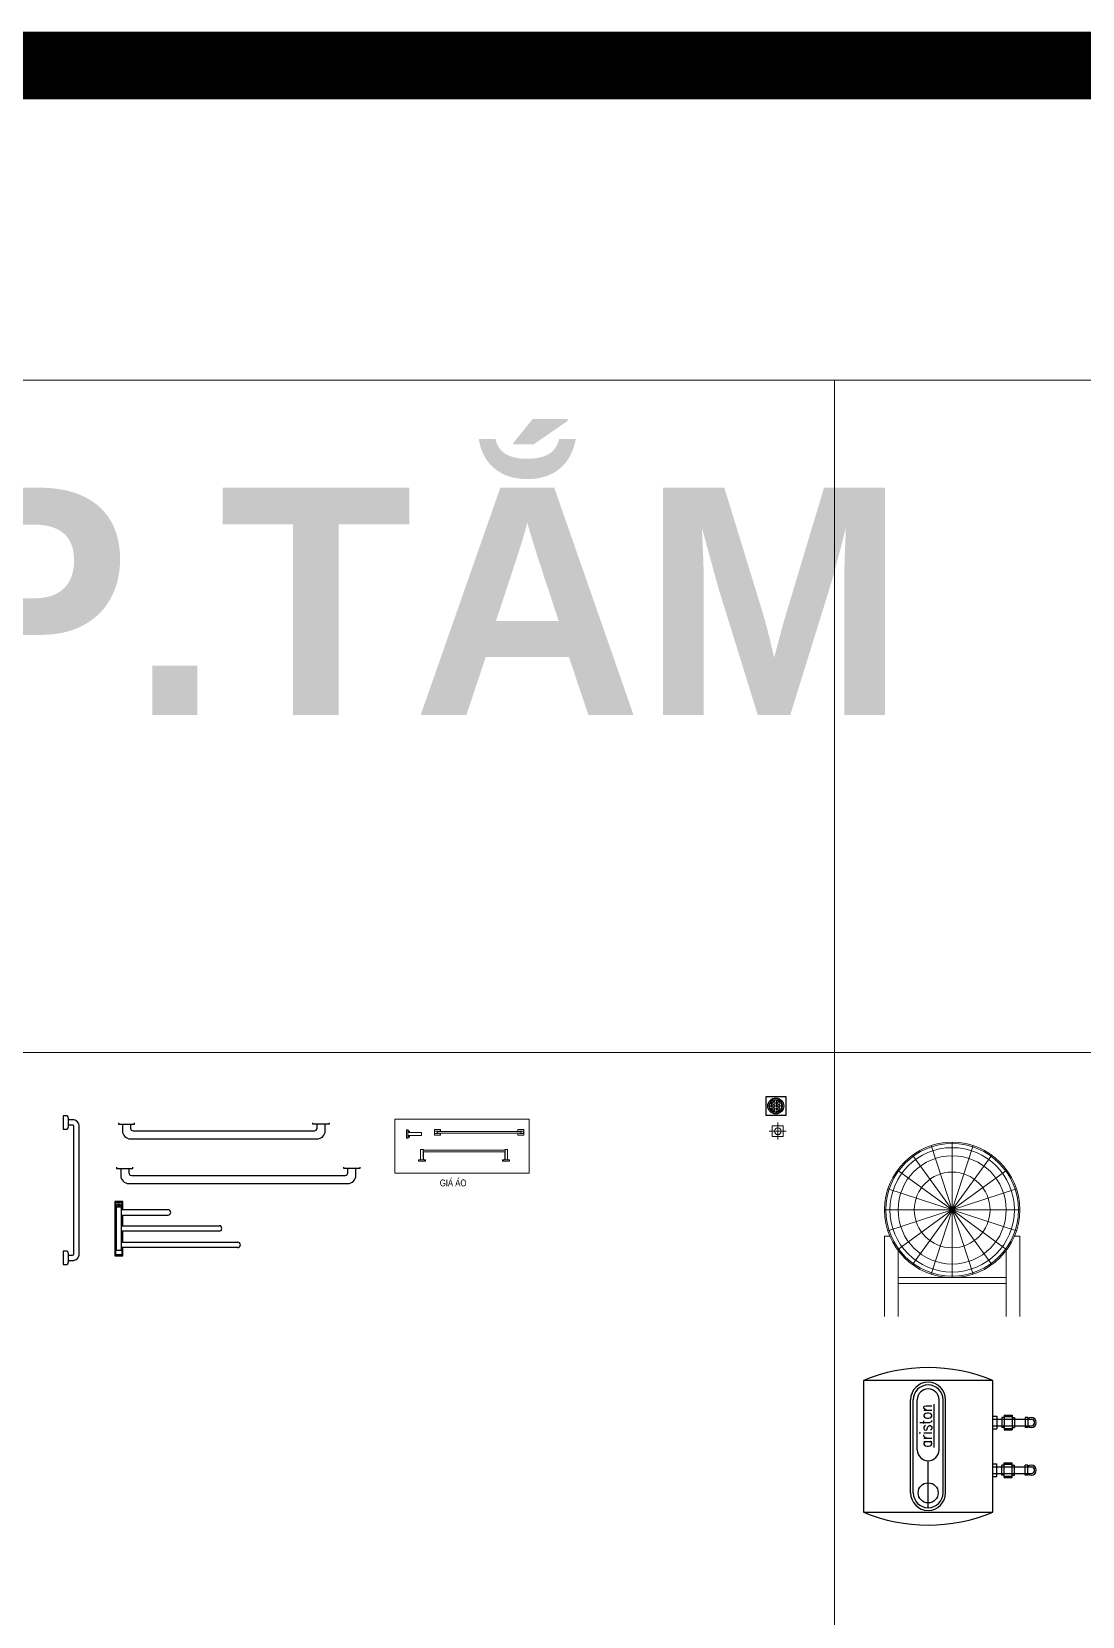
# Model space of a CAD drawing. Header units: inches. Extents: x 242965 to 445791, y 236206 to 423703.
# Drawn here: x 393019 to 400791, y 362922 to 374637 of the extents above; entities that cross this region are included whole.
import ezdxf

# ---------------------------------------------------------------- set-up
doc = ezdxf.new("R2010")
doc.units = ezdxf.units.IN
doc.header["$MEASUREMENT"] = 0
for name, color, linetype, lineweight in [('2', 181, 'Continuous', 20), ('8', 253, 'Continuous', 20), ('9', 251, 'Continuous', 13), ('e', 96, 'Continuous', 5)]:
    doc.layers.add(name, color=color, linetype=linetype, lineweight=lineweight)
for name, color, linetype in [('DO-TBI', 1, 'Continuous'), ('Furniture', 155, 'Continuous'), ('THIET-BI', 21, 'Continuous')]:
    doc.layers.add(name, color=color, linetype=linetype)
doc.styles.add('PADTIC-TEXT KHUNG LON TIEU DE', font='', dxfattribs={"height": 800})
doc.styles.add('Romans', font='romans.shx', dxfattribs={"width": 0.75})
doc.styles.add('T2', font='')
doc.styles.get('PADTIC-TEXT KHUNG LON TIEU DE').set_extended_font_data('.VnHelvetInsH', bold=True)
doc.styles.get('T2').set_extended_font_data('.VnArial NarrowH')

# ---------------------------------------------------------------- blocks, each defined once
blk = doc.blocks.new('A$C0A2F680B')
at = {"layer": 'THIET-BI'}
for p, q in [((27.5, 195), (2.5, 195)), ((2.5, 195), (2.5, 5)), ((27.5, 170), (27.5, 195)), ((197.4, 170), (25, 170)), ((25, 150), (197.4, 150)), ((27.5, 110.7), (27.5, 150)), ((25, 110.7), (386.2, 110.7)), ((386.2, 90.7), (25, 90.7)), ((27.5, 50), (27.5, 90.7)), ((2.5, 5), (27.5, 5)), ((25, 50), (455, 50)), ((455, 30), (25, 30)), ((27.5, 5), (27.5, 30))]:
    blk.add_line(p, q, dxfattribs=at)
for points in [[(30, 170), (30, 200), (0, 200), (0, 0), (30, 0), (30, 30)], [(30, 110.7), (30, 150)], [(30, 50), (30, 90.7)]]:
    blk.add_lwpolyline(points, dxfattribs=at)
blk.add_lwpolyline([(25, 20), (25, 180), (5, 180), (5, 20)], close=True, dxfattribs=at)
blk.add_circle((15, 185), 2.5, dxfattribs=at)
at = {"layer": 'THIET-BI', "linetype": 'Continuous'}
for centre, start, end in [((15, 180), 0, 180), ((197.4, 160), 270, 90), ((386.2, 100.7), 270, 90), ((455, 40), 270, 90)]:
    blk.add_arc(centre, 10, start, end, dxfattribs=at)
blk = doc.blocks.new('A$C07EA312C')
at = {"layer": 'THIET-BI'}
for points in [[(0, 550), (0, 500), (10, 500, 0.414214), (20, 510), (20, 540, 0.414214), (10, 550)], [(0, 50), (0, 0), (10, 0, 0.414214), (20, 10), (20, 40, 0.414214), (10, 50)]]:
    blk.add_lwpolyline(points, format="xyb", close=True, dxfattribs=at)
for points in [[(20, 15), (35, 15, 0.414214), (60, 40), (60, 510, 0.414214), (35, 535), (20, 535)], [(20, 35), (35, 35, 0.414214), (40, 40), (40, 510, 0.414214), (35, 515), (20, 515)]]:
    blk.add_lwpolyline(points, format="xyb", dxfattribs=at)
blk = doc.blocks.new('A$C077E24E0')
at = {"layer": 'THIET-BI'}
for points in [[(0, 60), (0, 55), (60, 55), (60, 60)], [(900, 60), (900, 55), (840, 55), (840, 60)]]:
    blk.add_lwpolyline(points, dxfattribs=at)
for points in [[(15, 55), (15, 30, 0.414214), (45, 0), (855, 0, 0.414214), (885, 30), (885, 55)], [(45, 55), (45, 40, 0.414214), (55, 30), (845, 30, 0.414214), (855, 40), (855, 55)]]:
    blk.add_lwpolyline(points, format="xyb", dxfattribs=at)
blk = doc.blocks.new('A$C3D407474')
at = {"layer": 'THIET-BI'}
for points in [[(0, 60), (0, 55), (60, 55), (60, 60)], [(780, 60), (780, 55), (720, 55), (720, 60)]]:
    blk.add_lwpolyline(points, dxfattribs=at)
for points in [[(15, 55), (15, 30, 0.414214), (45, 0), (735, 0, 0.414214), (765, 30), (765, 55)], [(45, 55), (45, 40, 0.414214), (55, 30), (725, 30, 0.414214), (735, 40), (735, 55)]]:
    blk.add_lwpolyline(points, format="xyb", dxfattribs=at)
blk = doc.blocks.new('md-benuoc')
for p, q in [((500, 789), (500, 1289)), ((500, 789), (206, 1194)), ((500, 789), (345, 1265)), ((500, 789), (655, 1265)), ((500, 789), (794, 1194)), ((500, 789), (95, 1083)), ((500, 789), (905, 1083)), ((500, 789), (24, 944)), ((500, 789), (976, 944)), ((500, 789), (0, 789)), ((500, 789), (24, 635)), ((500, 789), (95, 495)), ((500, 789), (206, 385)), ((500, 789), (345, 314)), ((500, 789), (655, 314)), ((500, 789), (976, 635)), ((500, 789), (905, 495)), ((500, 789), (794, 385)), ((500, 789), (1000, 789)), ((500, 789), (500, 289)), ((0, 594), (0, 0)), ((0, 594), (40, 594)), ((960, 594), (1000, 594)), ((1000, 594), (1000, 0)), ((100, 489), (100, 0)), ((900, 489), (900, 0)), ((100, 289), (900, 289)), ((100, 245), (900, 245))]:
    blk.add_line(p, q)
for radius in [500, 490, 460, 400, 280]:
    blk.add_circle((500, 789), radius)
blk = doc.blocks.new('BINHNONG')
at = {"layer": 'DO-TBI'}
for p, q in [((-177, 133.3), (177, 133.3)), ((-177, 123.3), (177, 123.3)), ((-233.6, 66.6), (-55.1, 66.6)), ((-13.5, 108.3), (177, 108.3)), ((-177, 10), (177, 10)), ((-177, 0), (177, 0)), ((-13.5, 25), (177, 25)), ((-114.3, -179.8), (-114.3, -194.6)), ((-103.1, -179.8), (-103.1, -222.9)), ((-78.1, -179.8), (-78.1, -222.9)), ((-67, -179.8), (-67, -194.6)), ((67, -179.8), (67, -194.6)), ((78.1, -179.8), (78.1, -222.9)), ((103.1, -179.8), (103.1, -222.9)), ((114.3, -179.8), (114.3, -194.6)), ((-118.1, -222.9), (-118.1, -252.9)), ((-118.1, -222.9), (-63.1, -222.9)), ((-114.3, -194.6), (-67, -194.6)), ((-113.9, -222.9), (-113.9, -252.9)), ((-109.8, -222.9), (-109.8, -213.6)), ((-109.8, -213.6), (-71.5, -213.6)), ((-103.1, -222.9), (-103.1, -252.9)), ((-78.1, -222.9), (-78.1, -252.9)), ((-71.5, -222.9), (-71.5, -213.6)), ((-67.3, -222.9), (-67.3, -252.9)), ((-63.1, -222.9), (-63.1, -252.9)), ((118.1, -222.9), (63.1, -222.9)), ((63.1, -222.9), (63.1, -252.9)), ((114.3, -194.6), (67, -194.6)), ((67.3, -222.9), (67.3, -252.9)), ((71.5, -222.9), (71.5, -213.6)), ((109.8, -213.6), (71.5, -213.6)), ((78.1, -222.9), (78.1, -252.9)), ((103.1, -222.9), (103.1, -252.9)), ((109.8, -222.9), (109.8, -213.6)), ((113.9, -222.9), (113.9, -252.9)), ((118.1, -222.9), (118.1, -252.9)), ((-118.1, -252.9), (-63.1, -252.9)), ((-109.8, -252.9), (-109.8, -262.3)), ((-109.8, -262.3), (-71.5, -262.3)), ((-103.1, -252.9), (-103.1, -328.4)), ((-78.1, -252.9), (-78.1, -328.4)), ((-71.5, -252.9), (-71.5, -262.3)), ((118.1, -252.9), (63.1, -252.9)), ((71.5, -252.9), (71.5, -262.3)), ((109.8, -262.3), (71.5, -262.3)), ((78.1, -252.9), (78.1, -328.4)), ((103.1, -252.9), (103.1, -328.4)), ((109.8, -252.9), (109.8, -262.3)), ((-109.8, -302.9), (-71.5, -302.9)), ((-109.8, -312.2), (-109.8, -302.9)), ((-109.8, -312.2), (-71.5, -312.2)), ((-71.5, -312.2), (-71.5, -302.9)), ((71.5, -312.2), (71.5, -302.9)), ((109.8, -302.9), (71.5, -302.9)), ((109.8, -312.2), (71.5, -312.2)), ((109.8, -312.2), (109.8, -302.9))]:
    blk.add_line(p, q, dxfattribs=at)
blk.add_lwpolyline([(-250, -179.8), (250, -179.8), (250, 313), (-250, 313)], close=True, dxfattribs=at)
blk.add_circle((-177, 66.6), 38.1, dxfattribs=at)
for centre, radius, start, end in [((337.1, 66.6), 636.7, 157.23103, 202.76897), ((-337.1, 66.6), 636.7, 337.23103, 22.76897), ((-177, 66.6), 66.6, 90, 270), ((-177, 66.6), 56.6, 90, 270), ((177, 66.6), 66.6, 270, 90), ((177, 66.6), 56.6, 270, 90), ((-13.5, 66.6), 41.6, 90, 270), ((177, 66.6), 41.6, 270, 90), ((-90.6, -325.6), 19.2, 135.61679, 44.38321), ((-90.6, -325.6), 12.8, 192.68038, 347.31962), ((90.6, -325.6), 19.2, 135.61679, 44.38321), ((90.6, -325.6), 12.8, 192.68038, 347.31962)]:
    blk.add_arc(centre, radius, start, end, dxfattribs=at)
at = {"layer": 'DO-TBI', "style": 'Romans', "width": 0.8}
blk.add_text('%%uariston', height=45, dxfattribs=at).set_placement((-4.6, 52.6))
blk = doc.blocks.new('GA1')
at = {"layer": '8'}
for p, q in [((406836, -37105), (406836, -37096)), ((406843, -37096), (406836, -37096)), ((406836, -37096), (406881, -37096)), ((406836, -37105), (406881, -37105)), ((406851, -37096), (406843, -37096)), ((406851, -37020), (406869, -37020)), ((406851, -37096), (406851, -37020)), ((406851, -37096), (406869, -37096)), ((406851, -37096), (406851, -37096)), ((406869, -37020), (406872, -37021)), ((406869, -37096), (406869, -37020)), ((406869, -37096), (406872, -37096)), ((406870, -37023), (406870, -37036)), ((406870, -37023), (406872, -37023)), ((406870, -37036), (406871, -37036)), ((406870, -37036), (407476, -37036)), ((406871, -37036), (406872, -37036)), ((406872, -37023), (406872, -37021)), ((406872, -37023), (407473, -37023)), ((406872, -37096), (406872, -37036)), ((406872, -37036), (407473, -37036)), ((406887, -37096), (406872, -37096)), ((406872, -37096), (406872, -37096)), ((406881, -37105), (406881, -37096)), ((406881, -37096), (406887, -37096)), ((406881, -37105), (406887, -37104)), ((406887, -37104), (406887, -37096)), ((407458, -37104), (407458, -37096)), ((407458, -37096), (407464, -37096)), ((407473, -37096), (407458, -37096)), ((407458, -37104), (407464, -37105)), ((407464, -37105), (407464, -37096)), ((407464, -37096), (407509, -37096)), ((407464, -37105), (407509, -37105)), ((407473, -37021), (407476, -37020)), ((407473, -37023), (407473, -37021)), ((407473, -37023), (407476, -37023)), ((407473, -37096), (407473, -37036)), ((407473, -37036), (407474, -37036)), ((407473, -37096), (407476, -37096)), ((407473, -37096), (407473, -37096)), ((407476, -37036), (407474, -37036)), ((407476, -37020), (407494, -37020)), ((407476, -37096), (407476, -37020)), ((407476, -37023), (407476, -37036)), ((407476, -37096), (407494, -37096)), ((407494, -37096), (407494, -37020)), ((407503, -37096), (407494, -37096)), ((407494, -37096), (407494, -37096)), ((407509, -37096), (407503, -37096)), ((407509, -37105), (407509, -37096))]:
    blk.add_line(p, q, dxfattribs=at)
blk = doc.blocks.new('GA2')
at = {"layer": '8'}
for p, q in [((407056, -36816), (407079, -36816)), ((407056, -36905), (407056, -36816)), ((407079, -36905), (407079, -36816)), ((407038, -36916), (407037, -36917)), ((407037, -36929), (407037, -36917)), ((407037, -36917), (407098, -36917)), ((407037, -36929), (407098, -36929)), ((407056, -36916), (407038, -36916)), ((407056, -36905), (407045, -36905)), ((407045, -36905), (407045, -36906)), ((407045, -36914), (407045, -36906)), ((407045, -36906), (407056, -36906)), ((407045, -36914), (407056, -36914)), ((407056, -36906), (407056, -36905)), ((407056, -36914), (407056, -36906)), ((407056, -36916), (407056, -36914)), ((407056, -36917), (407056, -36916)), ((407056, -36917), (407079, -36917)), ((407090, -36905), (407079, -36905)), ((407079, -36906), (407079, -36905)), ((407079, -36906), (407090, -36906)), ((407079, -36914), (407079, -36906)), ((407079, -36914), (407090, -36914)), ((407079, -36916), (407079, -36914)), ((407097, -36916), (407079, -36916)), ((407079, -36917), (407079, -36916)), ((407090, -36906), (407090, -36905)), ((407090, -36914), (407090, -36906)), ((407098, -36917), (407097, -36916)), ((407098, -36929), (407098, -36917))]:
    blk.add_line(p, q, dxfattribs=at)
blk = doc.blocks.new('GA3')
at = {"layer": '8'}
for p, q in [((407698, -36667), (407654, -36667)), ((407654, -36667), (407654, -36711)), ((407654, -36712), (407654, -36711)), ((407654, -36711), (407669, -36711)), ((407654, -36712), (407669, -36712)), ((407685, -36669), (407667, -36669)), ((407667, -36669), (407667, -36687)), ((407667, -36687), (407685, -36687)), ((407667, -36698), (407667, -36687)), ((407667, -36698), (407669, -36698)), ((407669, -36688), (407683, -36688)), ((407669, -36698), (407669, -36688)), ((407669, -36711), (407669, -36698)), ((407669, -36712), (407669, -36711)), ((407669, -37284), (407669, -36712)), ((407683, -36698), (407683, -36688)), ((407683, -36698), (407685, -36698)), ((407683, -36711), (407683, -36698)), ((407683, -36711), (407698, -36711)), ((407683, -36712), (407683, -36711)), ((407683, -36712), (407698, -36712)), ((407683, -37284), (407683, -36712)), ((407685, -36687), (407685, -36669)), ((407685, -36698), (407685, -36687)), ((407698, -36711), (407698, -36667)), ((407698, -36712), (407698, -36711)), ((407669, -37284), (407654, -37284)), ((407654, -37284), (407654, -37285)), ((407669, -37285), (407654, -37285)), ((407654, -37285), (407654, -37329)), ((407654, -37329), (407698, -37329)), ((407669, -37298), (407667, -37298)), ((407667, -37298), (407667, -37309)), ((407685, -37309), (407667, -37309)), ((407667, -37309), (407667, -37327)), ((407667, -37327), (407685, -37327)), ((407669, -37285), (407669, -37284)), ((407669, -37298), (407669, -37285)), ((407669, -37308), (407669, -37298)), ((407669, -37308), (407683, -37308)), ((407698, -37284), (407683, -37284)), ((407683, -37285), (407683, -37284)), ((407698, -37285), (407683, -37285)), ((407683, -37298), (407683, -37285)), ((407685, -37298), (407683, -37298)), ((407683, -37308), (407683, -37298)), ((407685, -37298), (407685, -37309)), ((407685, -37327), (407685, -37309)), ((407698, -37284), (407698, -37285)), ((407698, -37329), (407698, -37285))]:
    blk.add_line(p, q, dxfattribs=at)
blk = doc.blocks.new('A$C6AE226AE')
at = {"layer": 'Furniture'}
for p, q in [((0, 141), (146, 141)), ((0, 0), (0, 141)), ((72, 115), (74, 119)), ((84, 115), (82, 118)), ((146, 141), (146, 0)), ((23, 77), (25, 77)), ((23, 66), (25, 66)), ((25, 77), (28, 82)), ((28, 60), (25, 66)), ((25, 56), (28, 60)), ((28, 82), (26, 86)), ((34, 93), (37, 98)), ((37, 87), (34, 93)), ((34, 71), (37, 77)), ((37, 66), (34, 71)), ((34, 50), (37, 55)), ((37, 44), (34, 50)), ((37, 98), (43, 98)), ((37, 87), (43, 87)), ((37, 77), (43, 77)), ((37, 66), (43, 66)), ((37, 55), (43, 55)), ((37, 44), (43, 44)), ((40, 33), (43, 33)), ((42, 109), (43, 109)), ((43, 109), (44, 111)), ((47, 93), (43, 98)), ((43, 87), (47, 93)), ((47, 71), (43, 77)), ((43, 66), (47, 71)), ((47, 50), (43, 55)), ((43, 44), (47, 50)), ((46, 29), (43, 33)), ((53, 104), (56, 109)), ((56, 98), (53, 104)), ((53, 82), (56, 87)), ((56, 77), (53, 82)), ((53, 60), (56, 66)), ((56, 55), (53, 60)), ((53, 39), (56, 44)), ((56, 33), (53, 39)), ((56, 109), (62, 109)), ((56, 98), (62, 98)), ((56, 87), (62, 87)), ((56, 77), (62, 77)), ((56, 66), (62, 66)), ((56, 55), (62, 55)), ((56, 44), (62, 44)), ((56, 33), (62, 33)), ((65, 104), (62, 109)), ((62, 98), (65, 104)), ((65, 82), (62, 87)), ((62, 77), (65, 82)), ((65, 60), (62, 66)), ((62, 55), (65, 60)), ((65, 39), (62, 44)), ((62, 33), (65, 39)), ((75, 109), (72, 115)), ((72, 93), (75, 98)), ((75, 87), (72, 93)), ((72, 71), (75, 77)), ((75, 66), (72, 71)), ((72, 50), (75, 55)), ((75, 44), (72, 50)), ((72, 28), (75, 33)), ((75, 23), (72, 28)), ((75, 109), (81, 109)), ((75, 98), (81, 98)), ((75, 87), (81, 87)), ((75, 77), (81, 77)), ((75, 66), (81, 66)), ((75, 55), (81, 55)), ((75, 44), (81, 44)), ((75, 33), (81, 33)), ((75, 23), (80, 23)), ((81, 109), (84, 115)), ((84, 93), (81, 98)), ((81, 87), (84, 93)), ((84, 71), (81, 77)), ((81, 66), (84, 71)), ((84, 50), (81, 55)), ((81, 44), (84, 50)), ((84, 28), (81, 33)), ((81, 23), (84, 28)), ((90, 104), (93, 109)), ((93, 98), (90, 104)), ((90, 82), (93, 87)), ((93, 77), (90, 82)), ((90, 60), (93, 66)), ((93, 55), (90, 60)), ((90, 39), (93, 44)), ((93, 33), (90, 39)), ((93, 109), (100, 109)), ((93, 98), (100, 98)), ((93, 87), (100, 87)), ((93, 77), (100, 77)), ((93, 66), (100, 66)), ((93, 55), (100, 55)), ((93, 44), (100, 44)), ((93, 33), (100, 33)), ((103, 104), (100, 109)), ((100, 98), (103, 104)), ((103, 82), (100, 87)), ((100, 77), (103, 82)), ((103, 60), (100, 66)), ((100, 55), (103, 60)), ((103, 39), (100, 44)), ((100, 33), (103, 39)), ((109, 93), (112, 98)), ((112, 87), (109, 93)), ((109, 71), (112, 77)), ((112, 66), (109, 71)), ((109, 50), (112, 55)), ((112, 44), (109, 50)), ((112, 87), (117, 87)), ((112, 77), (118, 77)), ((112, 66), (118, 66)), ((112, 55), (118, 55)), ((112, 44), (113, 44)), ((120, 74), (118, 77)), ((118, 66), (120, 69)), ((146, 0), (0, 0))]:
    blk.add_line(p, q, dxfattribs=at)
for radius in [58.6, 48.6]:
    blk.add_circle((72, 71), radius, dxfattribs=at)
blk = doc.blocks.new('Pheu Thu Nuoc')
at = {"color": 8}
for p, q in [((63, 0), (63, 126)), ((126, 62), (0, 62))]:
    blk.add_line(p, q, dxfattribs=at)
blk.add_lwpolyline([(23, 22), (103, 22), (103, 102), (23, 102)], close=True)
blk.add_circle((64, 61), 25)

msp = doc.modelspace()

# ---------------------------------------------------------------- linework, layer by layer
at = {"layer": '8'}
for points in [[(245625.122, 336420.808), (245625.122, 372060.808), (443316.424, 372060.808), (443316.424, 336420.808)], [(395706.242, 366598.306), (396699.941, 366598.306), (396699.941, 366197.073), (395706.242, 366197.073)]]:
    msp.add_lwpolyline(points, close=True, dxfattribs=at)
at = {"layer": 'e'}
for p, q in [((245625.122, 372060.808), (443316.424, 372060.808)), ((291368.494, 367089.286), (443316.424, 367089.285))]:
    msp.add_line(p, q, dxfattribs=at)
at = {"layer": 'e', "linetype": 'Continuous'}
msp.add_line((398957.232, 336420.808), (398957.232, 372060.808), dxfattribs=at)
at = {"layer": 'e', "const_width": 500}
msp.add_lwpolyline([(243214.545, 374386.592), (445541.094, 374386.592), (445541.094, 334267.932), (243214.545, 334267.932)], close=True, dxfattribs=at)

# ---------------------------------------------------------------- block references
msp.add_blockref('A$C6AE226AE', (398451.606, 366624.061))
at = {"layer": '8', "rotation": 270}
for name, p in [('GA2', (432719.924, 773554.721)), ('GA3', (433327.136, 774175.955))]:
    msp.add_blockref(name, p, dxfattribs=at)
at = {"layer": '8'}
msp.add_blockref('GA1', (-10954.616, 403392.054), dxfattribs=at)
at = {"layer": '9', "xscale": 2, "yscale": 2, "zscale": 2}
for name, p in [('A$C07EA312C', (393251.758, 365522.748)), ('A$C3D407474', (393660.354, 366451.292)), ('A$C077E24E0', (393647.828, 366121.724)), ('A$C0A2F680B', (393633.566, 365588.105))]:
    msp.add_blockref(name, p, dxfattribs=at)
at = {"layer": '9', "ltscale": 30}
msp.add_blockref('Pheu Thu Nuoc', (398475.058, 366447.198), dxfattribs=at)
at = {"layer": '9'}
msp.add_blockref('md-benuoc', (399328.565, 365137.651), dxfattribs=at)
at = {"layer": '9', "color": 2, "ltscale": 20, "xscale": 1.944000000832602, "yscale": 1.944000000832602, "zscale": 1.944000000832602, "rotation": 90}
msp.add_blockref('BINHNONG', (399780.377, 364178.95), dxfattribs=at)

# ---------------------------------------------------------------- texts
at = {"layer": '2'}
for s, height, style, p in [('T.BÞ P.T¾M', 1680, 'PADTIC-TEXT KHUNG LON TIEU DE', (387104.031, 369585.893)), ('GI¸ ¸O', 50, 'T2', (396038.018, 366101.233))]:
    msp.add_text(s, height=height, dxfattribs=dict(at, style=style)).set_placement(p)

doc.saveas('drawing.dxf')
